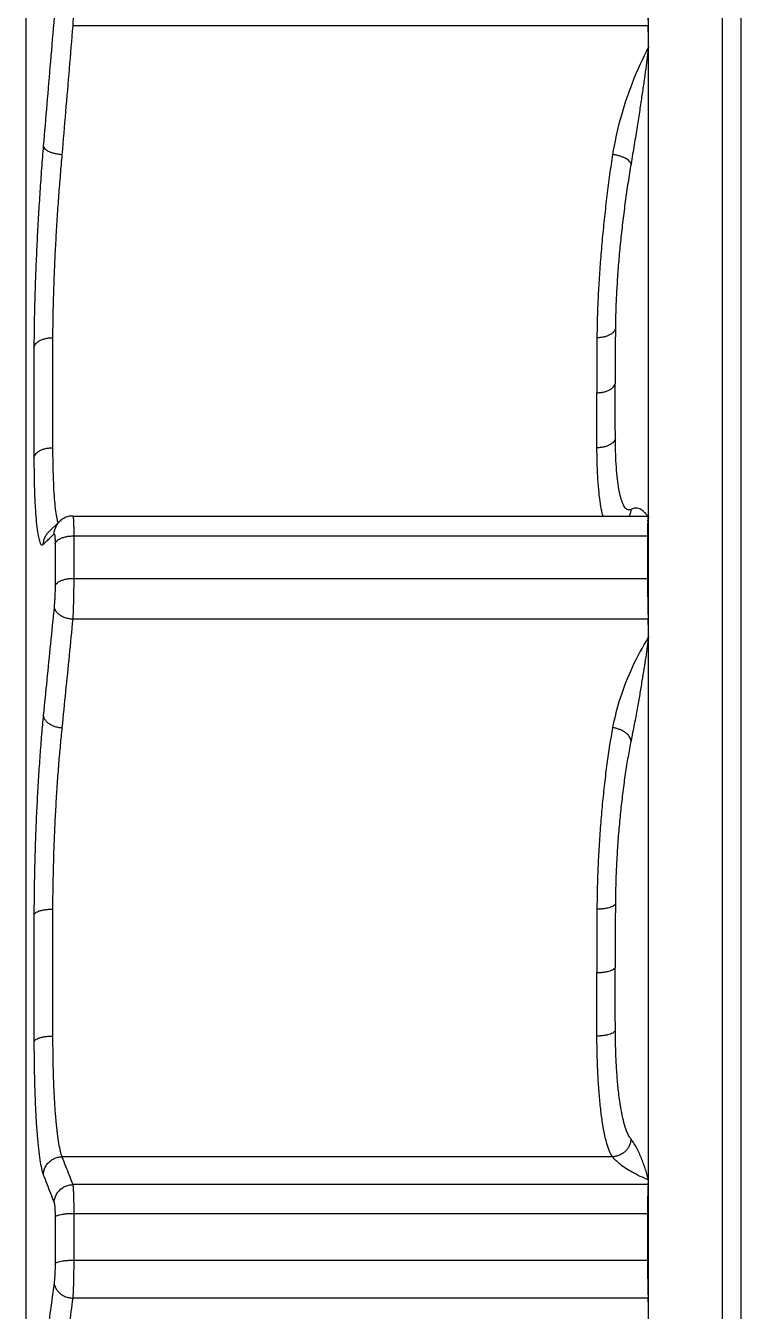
# Model space of a CAD drawing. Extents: x 33 to 391, y 88 to 313.
# Drawn here: x 351.64 to 370.72, y 254.44 to 288.75 of the extents above; entities that cross this region are included whole.
import ezdxf

# ---------------------------------------------------------------- set-up
doc = ezdxf.new("R2010")
doc.units = 0
doc.header["$MEASUREMENT"] = 0
doc.layers.get('0').update_dxf_attribs({"linetype": 'CONTINUOUS'})

msp = doc.modelspace()

# ---------------------------------------------------------------- linework, layer by layer
at = {"color": 7, "linetype": 'Continuous'}
for p, q in [((368.255, 172.496), (368.255, 311.57)), ((370.225, 172.276), (370.225, 311.576)), ((370.725, 172.776), (370.725, 311.076)), ((351.641, 303.034), (351.641, 181.055)), ((368.241, 288.753), (352.896, 288.753)), ((352.899, 275.666), (368.239, 275.666)), ((352.424, 274.921), (352.424, 273.795)), ((352.922, 275.135), (352.922, 274.001)), ((352.922, 275.135), (368.225, 275.135)), ((368.225, 275.135), (368.225, 274.001)), ((352.922, 274.001), (368.225, 274.001)), ((368.241, 272.916), (352.896, 272.916)), ((367.292, 258.564), (352.608, 258.564)), ((368.241, 257.819), (352.896, 257.819)), ((352.922, 257.053), (352.922, 255.803)), ((352.922, 257.053), (368.225, 257.053)), ((368.225, 257.053), (368.225, 255.803)), ((352.424, 256.955), (352.424, 255.714)), ((352.922, 255.803), (368.225, 255.803)), ((368.241, 254.789), (352.896, 254.789))]:
    msp.add_line(p, q, dxfattribs=at)
for points in [[(352.899, 275.666), (352.877, 275.666), (352.843, 275.663), (352.809, 275.658), (352.777, 275.651), (352.745, 275.642), (352.714, 275.631), (352.684, 275.618), (352.656, 275.603), (352.629, 275.587), (352.603, 275.57), (352.579, 275.551), (352.557, 275.531), (352.552, 275.527)], [(352.552, 275.527), (352.523, 275.499), (352.262, 275.249)]]:
    msp.add_lwpolyline(points, dxfattribs=at)
for points, knots in [([(352.922, 289.83), (352.922, 289.787), (352.921, 289.695), (352.919, 289.551), (352.917, 289.397), (352.913, 289.235), (352.908, 289.072), (352.903, 288.911), (352.899, 288.805), (352.896, 288.753)], [0, 0, 0, 0, 0.130266, 0.275394, 0.431444, 0.594176, 0.759165, 0.921913, 1.077981, 1.077981, 1.077981, 1.077981]), ([(368.225, 289.83), (368.225, 289.787), (368.226, 289.695), (368.227, 289.551), (368.228, 289.397), (368.231, 289.235), (368.233, 289.072), (368.237, 288.911), (368.239, 288.805), (368.241, 288.753)], [0, 0, 0, 0, 0.1303, 0.275455, 0.431513, 0.594225, 0.759155, 0.921812, 1.077759, 1.077759, 1.077759, 1.077759]), ([(352.399, 288.982), (352.366, 288.588), (352.3, 287.813), (352.204, 286.667), (352.141, 285.916), (352.11, 285.546)], [0, 0, 0, 0, 1.186116, 2.334457, 3.44869, 3.44869, 3.44869, 3.44869]), ([(352.896, 288.753), (352.864, 288.369), (352.8, 287.604), (352.703, 286.459), (352.64, 285.697), (352.608, 285.317)], [0, 0, 0, 0, 1.154385, 2.303717, 3.447967, 3.447967, 3.447967, 3.447967]), ([(368.255, 288.192), (368.253, 288.285), (368.248, 288.472), (368.243, 288.659), (368.241, 288.753)], [0, 0, 0, 0, 0.279184, 0.5604832, 0.5604832, 0.5604832, 0.5604832]), ([(368.255, 288.192), (368.092, 287.875), (367.802, 287.239), (367.482, 286.274), (367.345, 285.629), (367.292, 285.317)], [0, 0, 0, 0, 1.070575, 2.094012, 3.043939, 3.043939, 3.043939, 3.043939]), ([(368.255, 288.192), (368.243, 288.099), (368.217, 287.903), (368.175, 287.595), (368.127, 287.257), (368.074, 286.888), (368.014, 286.486), (367.946, 286.046), (367.869, 285.567), (367.813, 285.234), (367.784, 285.06)], [0, 0, 0, 0, 0.281824, 0.593342, 0.933748, 1.305434, 1.711297, 2.154535, 2.638501, 3.167487, 3.167487, 3.167487, 3.167487]), ([(352.11, 285.546), (352.094, 285.346), (352.062, 284.94), (352.018, 284.328), (351.98, 283.707), (351.945, 283.085), (351.917, 282.467), (351.893, 281.86), (351.875, 281.27), (351.864, 280.706), (351.861, 280.339), (351.86, 280.162)], [0, 0, 0, 0, 0.602403, 1.219351, 1.842787, 2.467841, 3.088534, 3.698711, 4.291086, 4.858562, 5.391233, 5.391233, 5.391233, 5.391233]), ([(352.11, 285.546), (352.112, 285.53), (352.125, 285.496), (352.167, 285.452), (352.228, 285.412), (352.306, 285.377), (352.399, 285.348), (352.5, 285.327), (352.572, 285.319), (352.608, 285.317)], [0, 0, 0, 0, 0.0474096, 0.1060286, 0.1787332, 0.2650293, 0.3625512, 0.4678413, 0.5768158, 0.5768158, 0.5768158, 0.5768158]), ([(352.608, 285.317), (352.591, 285.138), (352.56, 284.774), (352.517, 284.221), (352.478, 283.657), (352.443, 283.088), (352.414, 282.523), (352.391, 281.968), (352.373, 281.431), (352.362, 280.918), (352.358, 280.585), (352.358, 280.424)], [0, 0, 0, 0, 0.538309, 1.095316, 1.66367, 2.235853, 2.804448, 3.362138, 3.901909, 4.416836, 4.900397, 4.900397, 4.900397, 4.900397]), ([(367.292, 285.317), (367.264, 285.138), (367.211, 284.773), (367.14, 284.218), (367.075, 283.653), (367.017, 283.083), (366.969, 282.518), (366.93, 281.964), (366.901, 281.428), (366.882, 280.917), (366.876, 280.585), (366.876, 280.424)], [0, 0, 0, 0, 0.543704, 1.105594, 1.677591, 2.25219, 2.821998, 3.379827, 3.918775, 4.432282, 4.914174, 4.914174, 4.914174, 4.914174]), ([(367.784, 285.06), (367.781, 285.074), (367.769, 285.104), (367.735, 285.143), (367.687, 285.182), (367.625, 285.218), (367.553, 285.25), (367.471, 285.279), (367.383, 285.301), (367.323, 285.312), (367.292, 285.317)], [0, 0, 0, 0, 0.0422029, 0.0933288, 0.1548124, 0.2263607, 0.3066463, 0.393692, 0.4851062, 0.5782565, 0.5782565, 0.5782565, 0.5782565]), ([(367.784, 285.06), (367.756, 284.897), (367.702, 284.565), (367.63, 284.062), (367.565, 283.553), (367.508, 283.044), (367.46, 282.538), (367.422, 282.043), (367.393, 281.562), (367.374, 281.103), (367.368, 280.805), (367.367, 280.661)], [0, 0, 0, 0, 0.498668, 1.008351, 1.522976, 2.037466, 2.546836, 3.045844, 3.528902, 3.990126, 4.423511, 4.423511, 4.423511, 4.423511]), ([(351.86, 280.162), (351.863, 280.182), (351.878, 280.225), (351.922, 280.282), (351.984, 280.331), (352.062, 280.372), (352.153, 280.402), (352.253, 280.42), (352.322, 280.424), (352.358, 280.424)], [0, 0, 0, 0, 0.0631452, 0.1328858, 0.211636, 0.2997449, 0.3960311, 0.498292, 0.6037014, 0.6037014, 0.6037014, 0.6037014]), ([(352.358, 280.424), (352.357, 280.098), (352.355, 279.445), (352.355, 278.466), (352.357, 277.814), (352.358, 277.487)], [0, 0, 0, 0, 0.978952, 1.957861, 2.936813, 2.936813, 2.936813, 2.936813]), ([(366.876, 280.424), (366.875, 280.261), (366.873, 279.935), (366.871, 279.445), (366.871, 279.119), (366.871, 278.956)], [0, 0, 0, 0, 0.489572, 0.979039, 1.468413, 1.468413, 1.468413, 1.468413]), ([(367.367, 280.661), (367.361, 280.641), (367.342, 280.602), (367.295, 280.551), (367.232, 280.507), (367.156, 280.47), (367.069, 280.444), (366.974, 280.428), (366.909, 280.424), (366.876, 280.424)], [0, 0, 0, 0, 0.061357, 0.129532, 0.2059507, 0.2905253, 0.3820681, 0.4786501, 0.5778846, 0.5778846, 0.5778846, 0.5778846]), ([(367.367, 280.661), (367.366, 280.498), (367.365, 280.172), (367.363, 279.683), (367.363, 279.357), (367.363, 279.194)], [0, 0, 0, 0, 0.488787, 0.977654, 1.466484, 1.466484, 1.466484, 1.466484]), ([(351.86, 280.162), (351.859, 279.835), (351.858, 279.182), (351.858, 278.202), (351.859, 277.549), (351.86, 277.223)], [0, 0, 0, 0, 0.979416, 1.959321, 2.938758, 2.938758, 2.938758, 2.938758]), ([(366.871, 278.956), (366.904, 278.956), (366.969, 278.959), (367.064, 278.976), (367.151, 279.003), (367.228, 279.04), (367.291, 279.084), (367.338, 279.136), (367.357, 279.175), (367.363, 279.194)], [0, 0, 0, 0, 0.0989568, 0.1953339, 0.2871567, 0.3725574, 0.4492709, 0.5172863, 0.5785658, 0.5785658, 0.5785658, 0.5785658]), ([(367.367, 277.728), (367.366, 277.891), (367.365, 278.217), (367.363, 278.706), (367.363, 279.031), (367.363, 279.194)], [0, 0, 0, 0, 0.488766, 0.97762, 1.466446, 1.466446, 1.466446, 1.466446]), ([(366.876, 277.487), (366.875, 277.651), (366.873, 277.977), (366.871, 278.466), (366.871, 278.793), (366.871, 278.956)], [0, 0, 0, 0, 0.489572, 0.979039, 1.468413, 1.468413, 1.468413, 1.468413]), ([(367.367, 277.728), (367.361, 277.708), (367.342, 277.669), (367.295, 277.617), (367.232, 277.573), (367.156, 277.536), (367.069, 277.508), (366.974, 277.491), (366.909, 277.488), (366.876, 277.487)], [0, 0, 0, 0, 0.0615478, 0.1299912, 0.206698, 0.291536, 0.3832866, 0.4800007, 0.5792805, 0.5792805, 0.5792805, 0.5792805]), ([(367.784, 275.842), (367.76, 275.831), (367.697, 275.823), (367.617, 275.893), (367.557, 276.009), (367.502, 276.177), (367.456, 276.396), (367.419, 276.665), (367.391, 276.982), (367.373, 277.341), (367.368, 277.595), (367.367, 277.728)], [0, 0, 0, 0, 0.079921, 0.169388, 0.297356, 0.472612, 0.696792, 0.969097, 1.287426, 1.648605, 2.048415, 2.048415, 2.048415, 2.048415]), ([(351.86, 277.223), (351.863, 277.244), (351.878, 277.286), (351.922, 277.343), (351.984, 277.393), (352.062, 277.434), (352.153, 277.464), (352.253, 277.483), (352.322, 277.487), (352.358, 277.487)], [0, 0, 0, 0, 0.0632196, 0.1330907, 0.2119919, 0.3002436, 0.3966444, 0.4989788, 0.6044137, 0.6044137, 0.6044137, 0.6044137]), ([(352.358, 277.487), (352.358, 277.339), (352.361, 277.056), (352.372, 276.654), (352.389, 276.302), (352.411, 276.001), (352.44, 275.758), (352.468, 275.589), (352.493, 275.504), (352.501, 275.478)], [0, 0, 0, 0, 0.4461, 0.849088, 1.20387, 1.505992, 1.751829, 1.938749, 2.01867, 2.01867, 2.01867, 2.01867]), ([(367.039, 275.666), (367.031, 275.691), (367.003, 275.796), (366.964, 276.003), (366.927, 276.304), (366.899, 276.657), (366.881, 277.057), (366.876, 277.339), (366.876, 277.487)], [0, 0, 0, 0, 0.077542, 0.326991, 0.630853, 0.985941, 1.388179, 1.832826, 1.832826, 1.832826, 1.832826]), ([(351.86, 277.223), (351.861, 277.059), (351.863, 276.747), (351.874, 276.306), (351.891, 275.918), (351.914, 275.588), (351.942, 275.324), (351.972, 275.116), (352.01, 274.99), (352.045, 274.89), (352.099, 274.899), (352.11, 274.91)], [0, 0, 0, 0, 0.49136, 0.935367, 1.324695, 1.655492, 1.924485, 2.129554, 2.269481, 2.346823, 2.395258, 2.395258, 2.395258, 2.395258]), ([(352.899, 275.664), (352.9, 275.664), (352.91, 275.657), (352.906, 275.622), (352.915, 275.572), (352.916, 275.491), (352.92, 275.39), (352.921, 275.268), (352.922, 275.181), (352.922, 275.135)], [0, 0, 0, 0, 0.0044425, 0.0335987, 0.0887758, 0.16867, 0.2711538, 0.3934568, 0.5322609, 0.5322609, 0.5322609, 0.5322609]), ([(367.784, 275.842), (367.781, 275.811), (367.771, 275.751), (367.75, 275.693), (367.737, 275.666)], [0, 0, 0, 0, 0.0927213, 0.1826602, 0.1826602, 0.1826602, 0.1826602]), ([(368.19, 275.712), (368.186, 275.718), (368.166, 275.741), (368.13, 275.781), (368.077, 275.825), (368.016, 275.859), (367.946, 275.879), (367.865, 275.876), (367.812, 275.855), (367.784, 275.842)], [0, 0, 0, 0, 0.0230852, 0.0922148, 0.160857, 0.2292407, 0.299282, 0.3760204, 0.4687451, 0.4687451, 0.4687451, 0.4687451]), ([(368.224, 275.666), (368.222, 275.669), (368.216, 275.678), (368.209, 275.687), (368.204, 275.693)], [0, 0, 0, 0, 0.01044442, 0.03336991, 0.03336991, 0.03336991, 0.03336991]), ([(368.231, 275.578), (368.227, 275.552), (368.23, 275.491), (368.226, 275.39), (368.226, 275.268), (368.225, 275.181), (368.225, 275.135)], [0, 0, 0, 0, 0.0798283, 0.182292, 0.3046041, 0.4434363, 0.4434363, 0.4434363, 0.4434363]), ([(368.24, 275.664), (368.239, 275.664), (368.23, 275.656), (368.237, 275.622), (368.233, 275.597), (368.231, 275.578)], [0, 0, 0, 0, 0.00336226, 0.032181, 0.0872161, 0.0872161, 0.0872161, 0.0872161]), ([(368.241, 275.664), (368.243, 275.656), (368.248, 275.641), (368.253, 275.626), (368.255, 275.618)], [0, 0, 0, 0, 0.02375609, 0.0473313, 0.0473313, 0.0473313, 0.0473313]), ([(352.11, 274.91), (352.112, 274.947), (352.122, 275.019), (352.161, 275.121), (352.212, 275.197), (352.249, 275.237), (352.262, 275.249)], [0, 0, 0, 0, 0.1088546, 0.2175908, 0.3262457, 0.3798592, 0.3798592, 0.3798592, 0.3798592]), ([(352.399, 275.186), (352.4, 275.222), (352.411, 275.294), (352.45, 275.397), (352.501, 275.474), (352.538, 275.514), (352.552, 275.527)], [0, 0, 0, 0, 0.1089785, 0.2178362, 0.3266102, 0.3830005, 0.3830005, 0.3830005, 0.3830005]), ([(352.11, 274.91), (352.141, 274.94), (352.204, 275), (352.3, 275.092), (352.366, 275.154), (352.399, 275.186)], [0, 0, 0, 0, 0.1286215, 0.2614017, 0.3988091, 0.3988091, 0.3988091, 0.3988091]), ([(352.399, 275.186), (352.401, 275.187), (352.413, 275.18), (352.411, 275.157), (352.419, 275.119), (352.421, 275.065), (352.424, 274.997), (352.424, 274.948), (352.424, 274.921)], [0, 0, 0, 0, 0.0074014, 0.0289837, 0.067643, 0.1223055, 0.1911122, 0.2710813, 0.2710813, 0.2710813, 0.2710813]), ([(352.424, 274.921), (352.427, 274.938), (352.443, 274.974), (352.487, 275.02), (352.549, 275.06), (352.627, 275.092), (352.718, 275.117), (352.817, 275.132), (352.886, 275.135), (352.922, 275.135)], [0, 0, 0, 0, 0.0526011, 0.1142248, 0.1874779, 0.272294, 0.3669306, 0.4686154, 0.5739677, 0.5739677, 0.5739677, 0.5739677]), ([(352.424, 273.795), (352.427, 273.812), (352.443, 273.846), (352.487, 273.89), (352.549, 273.929), (352.627, 273.96), (352.718, 273.984), (352.817, 273.998), (352.886, 274.001), (352.922, 274.001)], [0, 0, 0, 0, 0.0510646, 0.1115434, 0.1840406, 0.2684096, 0.3628222, 0.4644274, 0.5697711, 0.5697711, 0.5697711, 0.5697711]), ([(352.922, 274.001), (352.922, 273.951), (352.921, 273.846), (352.919, 273.687), (352.917, 273.524), (352.913, 273.361), (352.908, 273.204), (352.903, 273.056), (352.899, 272.961), (352.896, 272.916)], [0, 0, 0, 0, 0.152688, 0.313534, 0.47817, 0.64212, 0.800923, 0.950251, 1.086031, 1.086031, 1.086031, 1.086031]), ([(368.225, 274.001), (368.225, 273.951), (368.225, 273.846), (368.227, 273.687), (368.228, 273.523), (368.231, 273.361), (368.233, 273.204), (368.237, 273.056), (368.239, 272.961), (368.241, 272.916)], [0, 0, 0, 0, 0.152727, 0.313602, 0.478244, 0.642168, 0.800909, 0.950139, 1.085792, 1.085792, 1.085792, 1.085792]), ([(352.424, 273.795), (352.424, 273.765), (352.423, 273.704), (352.421, 273.61), (352.417, 273.515), (352.412, 273.422), (352.406, 273.334), (352.402, 273.278), (352.399, 273.252)], [0, 0, 0, 0, 0.0892038, 0.1839725, 0.2802948, 0.3747165, 0.4638211, 0.5438368, 0.5438368, 0.5438368, 0.5438368]), ([(352.399, 273.252), (352.366, 272.919), (352.3, 272.265), (352.204, 271.298), (352.141, 270.663), (352.11, 270.351)], [0, 0, 0, 0, 1.002616, 1.973295, 2.915135, 2.915135, 2.915135, 2.915135]), ([(352.399, 273.252), (352.4, 273.228), (352.412, 273.179), (352.452, 273.11), (352.514, 273.049), (352.593, 272.997), (352.686, 272.955), (352.788, 272.927), (352.86, 272.918), (352.896, 272.916)], [0, 0, 0, 0, 0.0714204, 0.149042, 0.2350401, 0.3296585, 0.431643, 0.5387205, 0.6480137, 0.6480137, 0.6480137, 0.6480137]), ([(352.896, 272.916), (352.864, 272.592), (352.8, 271.946), (352.703, 270.98), (352.64, 270.337), (352.608, 270.016)], [0, 0, 0, 0, 0.975711, 1.947142, 2.914267, 2.914267, 2.914267, 2.914267]), ([(368.255, 272.443), (368.253, 272.521), (368.248, 272.679), (368.243, 272.837), (368.241, 272.916)], [0, 0, 0, 0, 0.2356692, 0.473124, 0.473124, 0.473124, 0.473124]), ([(368.255, 272.443), (368.093, 272.177), (367.805, 271.644), (367.483, 270.828), (367.345, 270.28), (367.292, 270.016)], [0, 0, 0, 0, 0.934085, 1.814845, 2.623839, 2.623839, 2.623839, 2.623839]), ([(368.255, 272.443), (368.243, 272.357), (368.217, 272.176), (368.175, 271.893), (368.127, 271.586), (368.074, 271.254), (368.014, 270.896), (367.947, 270.511), (367.87, 270.096), (367.814, 269.811), (367.784, 269.663)], [0, 0, 0, 0, 0.261, 0.547393, 0.857735, 1.193379, 1.555903, 1.946859, 2.367556, 2.819667, 2.819667, 2.819667, 2.819667]), ([(352.11, 270.351), (352.093, 270.178), (352.061, 269.822), (352.018, 269.273), (351.979, 268.696), (351.945, 268.099), (351.916, 267.487), (351.893, 266.866), (351.875, 266.244), (351.864, 265.629), (351.861, 265.221), (351.86, 265.021)], [0, 0, 0, 0, 0.520102, 1.073712, 1.652986, 2.252988, 2.867816, 3.491387, 4.116378, 4.735494, 5.338022, 5.338022, 5.338022, 5.338022]), ([(352.11, 270.351), (352.112, 270.327), (352.123, 270.278), (352.164, 270.21), (352.225, 270.149), (352.304, 270.096), (352.397, 270.055), (352.5, 270.027), (352.571, 270.018), (352.608, 270.016)], [0, 0, 0, 0, 0.0713625, 0.1489238, 0.2348446, 0.3293645, 0.4312322, 0.5381828, 0.6473496, 0.6473496, 0.6473496, 0.6473496]), ([(352.608, 270.016), (352.591, 269.862), (352.559, 269.542), (352.516, 269.047), (352.477, 268.523), (352.443, 267.977), (352.414, 267.417), (352.39, 266.85), (352.373, 266.284), (352.361, 265.724), (352.358, 265.355), (352.358, 265.173)], [0, 0, 0, 0, 0.464661, 0.964125, 1.491806, 2.040713, 2.603712, 3.173537, 3.743001, 4.304786, 4.85176, 4.85176, 4.85176, 4.85176]), ([(367.292, 270.016), (367.264, 269.862), (367.21, 269.541), (367.138, 269.044), (367.074, 268.519), (367.017, 267.972), (366.968, 267.412), (366.929, 266.846), (366.9, 266.28), (366.882, 265.723), (366.876, 265.354), (366.876, 265.173)], [0, 0, 0, 0, 0.470413, 0.974995, 1.506545, 2.058082, 2.622478, 3.192568, 3.761248, 4.321541, 4.866653, 4.866653, 4.866653, 4.866653]), ([(367.784, 269.663), (367.781, 269.684), (367.77, 269.726), (367.737, 269.786), (367.689, 269.842), (367.627, 269.894), (367.554, 269.938), (367.472, 269.974), (367.384, 270.001), (367.323, 270.012), (367.292, 270.016)], [0, 0, 0, 0, 0.0621725, 0.1296339, 0.2034159, 0.2835429, 0.3692508, 0.4592093, 0.5517153, 0.6448613, 0.6448613, 0.6448613, 0.6448613]), ([(367.784, 269.663), (367.755, 269.522), (367.701, 269.231), (367.629, 268.78), (367.564, 268.307), (367.508, 267.818), (367.46, 267.318), (367.421, 266.811), (367.392, 266.304), (367.374, 265.803), (367.368, 265.472), (367.367, 265.309)], [0, 0, 0, 0, 0.431858, 0.890004, 1.368613, 1.862708, 2.367365, 2.877363, 3.387029, 3.890223, 4.380437, 4.380437, 4.380437, 4.380437]), ([(367.367, 265.309), (367.361, 265.296), (367.339, 265.272), (367.292, 265.244), (367.23, 265.219), (367.154, 265.198), (367.068, 265.183), (366.974, 265.174), (366.909, 265.172), (366.876, 265.173)], [0, 0, 0, 0, 0.041718, 0.0957509, 0.1628901, 0.2419756, 0.3307724, 0.4263851, 0.5255177, 0.5255177, 0.5255177, 0.5255177]), ([(367.367, 265.309), (367.366, 265.121), (367.365, 264.745), (367.363, 264.181), (367.363, 263.805), (367.363, 263.617)], [0, 0, 0, 0, 0.56374, 1.127576, 1.691372, 1.691372, 1.691372, 1.691372]), ([(351.86, 265.021), (351.859, 264.644), (351.858, 263.891), (351.858, 262.761), (351.859, 262.008), (351.86, 261.631)], [0, 0, 0, 0, 1.129627, 2.259811, 3.389447, 3.389447, 3.389447, 3.389447]), ([(351.86, 265.021), (351.863, 265.034), (351.881, 265.061), (351.925, 265.092), (351.987, 265.12), (352.064, 265.143), (352.154, 265.16), (352.254, 265.17), (352.323, 265.173), (352.358, 265.173)], [0, 0, 0, 0, 0.0401153, 0.0928222, 0.1603464, 0.2418158, 0.3347784, 0.4358611, 0.5411433, 0.5411433, 0.5411433, 0.5411433]), ([(352.358, 265.173), (352.357, 264.796), (352.355, 264.043), (352.355, 262.914), (352.357, 262.162), (352.358, 261.785)], [0, 0, 0, 0, 1.129086, 2.258122, 3.387203, 3.387203, 3.387203, 3.387203]), ([(366.876, 265.173), (366.875, 264.984), (366.873, 264.608), (366.871, 264.043), (366.871, 263.667), (366.871, 263.479)], [0, 0, 0, 0, 0.564651, 1.129183, 1.693607, 1.693607, 1.693607, 1.693607]), ([(366.871, 263.479), (366.904, 263.479), (366.969, 263.481), (367.063, 263.491), (367.15, 263.506), (367.226, 263.527), (367.288, 263.552), (367.335, 263.581), (367.357, 263.605), (367.363, 263.617)], [0, 0, 0, 0, 0.0988482, 0.1942435, 0.2832954, 0.3631256, 0.4304803, 0.4843639, 0.526051, 0.526051, 0.526051, 0.526051]), ([(367.367, 261.926), (367.366, 262.114), (367.365, 262.49), (367.363, 263.054), (367.363, 263.43), (367.363, 263.617)], [0, 0, 0, 0, 0.563728, 1.127556, 1.69135, 1.69135, 1.69135, 1.69135]), ([(366.876, 261.785), (366.875, 261.974), (366.873, 262.35), (366.871, 262.914), (366.871, 263.291), (366.871, 263.479)], [0, 0, 0, 0, 0.564651, 1.129183, 1.693607, 1.693607, 1.693607, 1.693607]), ([(367.367, 261.926), (367.361, 261.914), (367.339, 261.889), (367.292, 261.86), (367.23, 261.835), (367.154, 261.814), (367.068, 261.798), (366.974, 261.788), (366.909, 261.785), (366.876, 261.785)], [0, 0, 0, 0, 0.0419058, 0.0961655, 0.1635244, 0.2427986, 0.3317389, 0.4274411, 0.5266041, 0.5266041, 0.5266041, 0.5266041]), ([(367.784, 259.031), (367.752, 259.072), (367.693, 259.178), (367.623, 259.369), (367.56, 259.611), (367.505, 259.9), (367.458, 260.235), (367.42, 260.61), (367.391, 261.021), (367.373, 261.464), (367.368, 261.769), (367.367, 261.926)], [0, 0, 0, 0, 0.155662, 0.358812, 0.609127, 0.904788, 1.243261, 1.621395, 2.035332, 2.480413, 2.95113, 2.95113, 2.95113, 2.95113]), ([(351.86, 261.631), (351.863, 261.644), (351.881, 261.671), (351.925, 261.703), (351.987, 261.731), (352.064, 261.754), (352.154, 261.772), (352.254, 261.783), (352.323, 261.785), (352.358, 261.785)], [0, 0, 0, 0, 0.0401936, 0.0930159, 0.1606581, 0.2422308, 0.3352729, 0.4364056, 0.5417048, 0.5417048, 0.5417048, 0.5417048]), ([(351.86, 261.631), (351.861, 261.438), (351.864, 261.063), (351.875, 260.519), (351.892, 260.014), (351.915, 259.555), (351.943, 259.147), (351.976, 258.794), (352.014, 258.5), (352.055, 258.269), (352.09, 258.137), (352.11, 258.084)], [0, 0, 0, 0, 0.578534, 1.125949, 1.633009, 2.094277, 2.504697, 2.860362, 3.157608, 3.393327, 3.563708, 3.563708, 3.563708, 3.563708]), ([(352.358, 261.785), (352.358, 261.61), (352.361, 261.27), (352.372, 260.775), (352.389, 260.315), (352.412, 259.896), (352.441, 259.523), (352.475, 259.202), (352.512, 258.935), (352.554, 258.728), (352.588, 258.611), (352.608, 258.564)], [0, 0, 0, 0, 0.525248, 1.022077, 1.484149, 1.905535, 2.280901, 2.60552, 2.875461, 3.087628, 3.240409, 3.240409, 3.240409, 3.240409]), ([(367.292, 258.564), (367.26, 258.609), (367.202, 258.725), (367.133, 258.935), (367.069, 259.203), (367.014, 259.526), (366.966, 259.9), (366.928, 260.319), (366.899, 260.778), (366.881, 261.271), (366.876, 261.611), (366.876, 261.785)], [0, 0, 0, 0, 0.165693, 0.386618, 0.662625, 0.991372, 1.369208, 1.79162, 2.253468, 2.749132, 3.272616, 3.272616, 3.272616, 3.272616]), ([(367.784, 259.031), (367.781, 259.001), (367.771, 258.94), (367.739, 258.853), (367.691, 258.773), (367.629, 258.702), (367.556, 258.644), (367.473, 258.6), (367.384, 258.572), (367.323, 258.565), (367.292, 258.564)], [0, 0, 0, 0, 0.0918183, 0.1841617, 0.2769417, 0.3700107, 0.4631829, 0.5562584, 0.6490507, 0.7414109, 0.7414109, 0.7414109, 0.7414109]), ([(368.255, 257.941), (368.243, 257.984), (368.218, 258.072), (368.176, 258.207), (368.129, 258.347), (368.076, 258.49), (368.017, 258.633), (367.95, 258.774), (367.875, 258.909), (367.815, 258.992), (367.784, 259.031)], [0, 0, 0, 0, 0.1341, 0.276303, 0.424302, 0.576896, 0.732557, 0.889245, 1.044348, 1.195168, 1.195168, 1.195168, 1.195168]), ([(352.11, 258.084), (352.112, 258.12), (352.122, 258.192), (352.162, 258.293), (352.222, 258.384), (352.301, 258.46), (352.395, 258.518), (352.499, 258.554), (352.571, 258.563), (352.608, 258.564)], [0, 0, 0, 0, 0.1073471, 0.2152046, 0.3235982, 0.4324522, 0.5416057, 0.6508421, 0.75993, 0.75993, 0.75993, 0.75993]), ([(352.608, 258.564), (352.64, 258.481), (352.703, 258.316), (352.8, 258.068), (352.864, 257.902), (352.896, 257.819)], [0, 0, 0, 0, 0.2648277, 0.5309504, 0.7983573, 0.7983573, 0.7983573, 0.7983573]), ([(368.255, 257.941), (368.105, 258.004), (367.841, 258.127), (367.512, 258.332), (367.351, 258.489), (367.292, 258.564)], [0, 0, 0, 0, 0.48939, 0.873049, 1.157605, 1.157605, 1.157605, 1.157605]), ([(352.11, 258.084), (352.141, 258.004), (352.204, 257.841), (352.3, 257.593), (352.366, 257.425), (352.399, 257.339)], [0, 0, 0, 0, 0.258153, 0.5242582, 0.799237, 0.799237, 0.799237, 0.799237]), ([(352.399, 257.339), (352.4, 257.375), (352.411, 257.447), (352.45, 257.548), (352.51, 257.639), (352.589, 257.715), (352.683, 257.773), (352.787, 257.81), (352.86, 257.819), (352.896, 257.819)], [0, 0, 0, 0, 0.1074683, 0.2154502, 0.3239706, 0.4329525, 0.5422329, 0.6515935, 0.7608016, 0.7608016, 0.7608016, 0.7608016]), ([(352.896, 257.819), (352.899, 257.804), (352.904, 257.765), (352.909, 257.694), (352.913, 257.6), (352.917, 257.485), (352.92, 257.353), (352.921, 257.207), (352.922, 257.105), (352.922, 257.053)], [0, 0, 0, 0, 0.0463589, 0.1179709, 0.2129755, 0.3288127, 0.4623401, 0.6099318, 0.7675778, 0.7675778, 0.7675778, 0.7675778]), ([(368.241, 257.819), (368.239, 257.804), (368.236, 257.765), (368.233, 257.694), (368.23, 257.6), (368.228, 257.485), (368.226, 257.353), (368.225, 257.207), (368.225, 257.105), (368.225, 257.053)], [0, 0, 0, 0, 0.0460897, 0.1175482, 0.212462, 0.3282546, 0.4617739, 0.6093825, 0.7670615, 0.7670615, 0.7670615, 0.7670615]), ([(368.241, 257.819), (368.243, 257.84), (368.248, 257.88), (368.253, 257.921), (368.255, 257.941)], [0, 0, 0, 0, 0.0613618, 0.1222605, 0.1222605, 0.1222605, 0.1222605]), ([(352.399, 257.339), (352.402, 257.33), (352.407, 257.306), (352.413, 257.261), (352.418, 257.201), (352.421, 257.128), (352.424, 257.044), (352.424, 256.986), (352.424, 256.955)], [0, 0, 0, 0, 0.0289, 0.0746464, 0.1356002, 0.2096066, 0.2940467, 0.3852796, 0.3852796, 0.3852796, 0.3852796]), ([(352.424, 256.955), (352.428, 256.965), (352.448, 256.983), (352.49, 257.001), (352.551, 257.019), (352.629, 257.033), (352.719, 257.044), (352.818, 257.051), (352.886, 257.053), (352.922, 257.053)], [0, 0, 0, 0, 0.0298041, 0.0761566, 0.1399265, 0.2193095, 0.3112695, 0.4120103, 0.5172587, 0.5172587, 0.5172587, 0.5172587]), ([(352.424, 255.714), (352.424, 255.682), (352.423, 255.618), (352.421, 255.523), (352.418, 255.432), (352.413, 255.348), (352.407, 255.273), (352.402, 255.227), (352.399, 255.207)], [0, 0, 0, 0, 0.0953153, 0.1912378, 0.2836736, 0.369314, 0.4450595, 0.5077553, 0.5077553, 0.5077553, 0.5077553]), ([(352.424, 255.714), (352.428, 255.722), (352.449, 255.739), (352.491, 255.756), (352.552, 255.772), (352.629, 255.785), (352.719, 255.795), (352.818, 255.801), (352.886, 255.803), (352.922, 255.803)], [0, 0, 0, 0, 0.0284713, 0.0740824, 0.1374296, 0.2165798, 0.3084275, 0.4091292, 0.5143735, 0.5143735, 0.5143735, 0.5143735]), ([(352.922, 255.803), (352.922, 255.748), (352.921, 255.638), (352.919, 255.475), (352.917, 255.316), (352.913, 255.164), (352.908, 255.025), (352.903, 254.901), (352.899, 254.824), (352.896, 254.789)], [0, 0, 0, 0, 0.163786, 0.328423, 0.489437, 0.642452, 0.783304, 0.908155, 1.013608, 1.013608, 1.013608, 1.013608]), ([(368.225, 255.803), (368.225, 255.748), (368.225, 255.638), (368.226, 255.475), (368.228, 255.316), (368.23, 255.164), (368.233, 255.025), (368.237, 254.901), (368.239, 254.824), (368.241, 254.789)], [0, 0, 0, 0, 0.163828, 0.328491, 0.489507, 0.64249, 0.783271, 0.908016, 1.013325, 1.013325, 1.013325, 1.013325]), ([(352.399, 255.207), (352.366, 254.96), (352.3, 254.475), (352.204, 253.759), (352.141, 253.288), (352.11, 253.057)], [0, 0, 0, 0, 0.746073, 1.468363, 2.169178, 2.169178, 2.169178, 2.169178]), ([(352.399, 255.207), (352.4, 255.176), (352.411, 255.115), (352.451, 255.029), (352.512, 254.951), (352.591, 254.885), (352.684, 254.834), (352.788, 254.801), (352.86, 254.791), (352.896, 254.789)], [0, 0, 0, 0, 0.0908042, 0.184717, 0.2827652, 0.3851192, 0.4911601, 0.5996625, 0.7090265, 0.7090265, 0.7090265, 0.7090265]), ([(352.896, 254.789), (352.864, 254.55), (352.8, 254.071), (352.703, 253.355), (352.64, 252.878), (352.608, 252.64)], [0, 0, 0, 0, 0.725955, 1.448706, 2.168233, 2.168233, 2.168233, 2.168233]), ([(368.255, 254.439), (368.253, 254.497), (368.248, 254.614), (368.243, 254.731), (368.241, 254.789)], [0, 0, 0, 0, 0.1747058, 0.3507355, 0.3507355, 0.3507355, 0.3507355])]:
    msp.add_open_spline(points, degree=3, knots=knots, dxfattribs=at)
msp.add_open_spline([(368.204, 275.693), (368.2, 275.699), (368.195, 275.706), (368.19, 275.712)], degree=3, dxfattribs=at)

doc.saveas('drawing.dxf')
